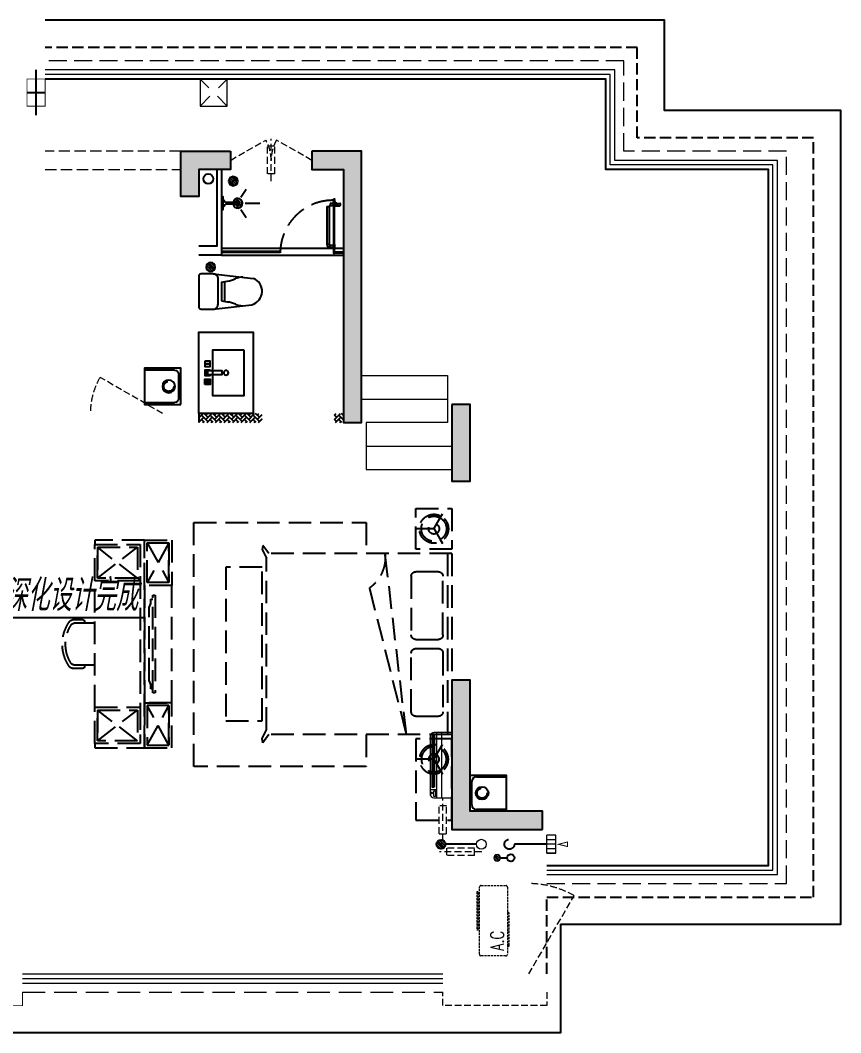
# Model space of a CAD drawing. Extents: x 2803505 to 5851001, y -1372902 to 24339.
# Drawn here: x 2889431 to 2898506, y -975986 to -964786 of the extents above; entities that cross this region are included whole.
import ezdxf

# ---------------------------------------------------------------- set-up
doc = ezdxf.new("R2010")
doc.units = 0
doc.header["$LTSCALE"] = 1000
doc.header["$MEASUREMENT"] = 0
for name, pattern in [('#P_--_20B1_001_t3$0$DASH', [0.35, 0.25, -0.1]), ('__DASH', [0.35, 0.25, -0.1]), ('A户型$0$DASH', [0.35, 0.25, -0.1]), ('DASH', [0.35, 0.25, -0.1]), ('HIDDEN', [0.375, 0.25, -0.125])]:
    doc.linetypes.add(name, pattern=pattern)
doc.layers.get('0').update_dxf_attribs({"linetype": 'CONTINUOUS'})
for name, color, linetype in [('!!电气', 1, 'CONTINUOUS'), ('5fur', 175, 'CONTINUOUS'), ('COLU', 7, 'CONTINUOUS'), ('DIM-照明', 7, 'CONTINUOUS'), ('IP-bath&kitchen-JOHNSON', 4, 'CONTINUOUS'), ('LVTRY', 252, 'CONTINUOUS'), ('P-bath&kitchen-JOHNSON', 4, 'CONTINUOUS'), ('ROOF', 183, 'CONTINUOUS'), ('S-砼墙填充', 251, 'CONTINUOUS'), ('VPIPE-中水', 122, 'CONTINUOUS'), ('VPIPE-凝结', 150, 'CONTINUOUS'), ('VPIPE-雨水', 4, 'DASH'), ('WIRE-照明', 2, 'CONTINUOUS'), ('保温', 6, 'CONTINUOUS'), ('机电标识类', 1, 'CONTINUOUS'), ('污水', 3, 'CONTINUOUS'), ('看线', 185, 'CONTINUOUS'), ('管', 193, 'CONTINUOUS')]:
    doc.layers.add(name, color=color, linetype=linetype)
for name, color, linetype, lineweight in [('EQUIP_地漏', 7, 'CONTINUOUS', 18), ('STAIR', 252, 'CONTINUOUS', 20), ('VPIPE-废水', 31, 'TG_F', 18), ('WINDOW', 146, 'CONTINUOUS', 20), ('平面-分水线', 189, 'CONTINUOUS', 15), ('平面-栏杆', 56, 'CONTINUOUS', 15), ('平面-看线', 252, 'CONTINUOUS', 15), ('平面-空调室内机', 176, 'CONTINUOUS', 9), ('平面-空调预留孔', 252, 'CONTINUOUS', 15)]:
    doc.layers.add(name, color=color, linetype=linetype, lineweight=lineweight)
doc.styles.add('_TCH_DIM', font='SIMPLEX', dxfattribs={"bigfont": 'GBCBIG'})
doc.styles.add('HZTXT', font='gbeitc.shx', dxfattribs={"width": 0.8, "height": 400, "bigfont": 'hztxt.shx'})
doc.styles.add('TG_LINETYPE', font='SIMPLEX', dxfattribs={"width": 0.8, "height": 3, "bigfont": 'HZTXT'})
doc.linetypes.add('TG_F', pattern='A,2,-0.3,["F",TG_LINETYPE,S=0.1,R=0,X=-0.23,Y=-0.15],0', length=2.3)
pattern_1 = [(45, (0, 0), (0, 47.41575231924514), [100.584, -33.528]), (135, (23.70786, 23.70786), (3.05311331771918e-15, 47.41575231924513), [100.584, -33.528])]
pattern_2 = [(90, (0, 0), (-16.49778, 1.010197673501861e-15), [9.525, -19.05]), (210, (0, 0), (8.248889999999996, -14.28749658604684), [9.525, -19.05]), (150, (5.83238038093927e-16, 9.525), (-8.248890000000003, -14.28749658604684), [9.525, -19.05])]

# ---------------------------------------------------------------- blocks, each defined once
blk = doc.blocks.new('dfgdfgsf')
at = {"layer": '5fur', "color": 252, "linetype": 'A户型$0$DASH'}
for p, q in [((2079791.574986166, -1251962.197855677), (2079391.574986166, -1251962.197855677)), ((2079391.574986166, -1251962.197855677), (2079391.574986166, -1252412.198233496)), ((2079596.914297045, -1252196.446191215), (2079497.06584026, -1252023.503591006)), ((2079522.163945114, -1252066.974783786), (2079497.06584026, -1252023.503591005)), ((2079791.574986166, -1252412.198233496), (2079791.574986166, -1251962.197855677)), ((2079596.914297045, -1252177.950275777), (2079497.06584026, -1252350.892875987)), ((2079580.896364409, -1252187.198233496), (2079780.59327798, -1252187.198233496)), ((2079730.397068272, -1252187.198233496), (2079780.59327798, -1252187.198233496)), ((2079522.163945113, -1252307.421683206), (2079497.06584026, -1252350.892875986)), ((2081416.409893243, -1252462.198233495), (2081481.916831707, -1252370.539244226)), ((2081416.409893243, -1252462.198233495), (2081481.916831707, -1252370.539244226)), ((2081481.916831707, -1252370.539244226), (2081489.156058949, -1252417.568189937)), ((2081481.916831707, -1252370.539244226), (2081489.156058949, -1252417.568189937)), ((2082791.57267557, -1252312.190617714), (2083341.57267557, -1252312.190617714)), ((2082791.57267557, -1254612.205849276), (2082791.57267557, -1252312.190617714)), ((2083341.57267557, -1252362.190617714), (2082841.57267557, -1252362.190617714)), ((2082841.57267557, -1252362.190617714), (2082841.57267557, -1254562.205849276)), ((2083341.57267557, -1252312.190617714), (2083341.57267557, -1252362.190617714)), ((2079391.574986166, -1252412.198233496), (2079791.574986166, -1252412.198233496)), ((2079391.574986167, -1252462.198233495), (2081416.409893243, -1252462.198233495)), ((2079391.574986167, -1252462.198233494), (2079391.574986167, -1254462.198233495)), ((2079391.574986167, -1252462.198233495), (2081416.409893243, -1252462.198233495)), ((2079441.574986167, -1252462.198233494), (2079441.574986167, -1254462.198233495)), ((2079896.268506756, -1254462.198233495), (2080130.248399078, -1252462.198233495)), ((2081489.156058949, -1252417.568189937), (2081441.574986167, -1252512.677710922)), ((2081489.156058949, -1252417.568189937), (2081441.574986167, -1252512.677710922)), ((2081441.574986167, -1254411.718756068), (2081441.574986167, -1252512.677710922)), ((2081441.574986167, -1254411.718756068), (2081441.574986167, -1252512.677710922)), ((2083341.57267557, -1254162.205849277), (2083341.57267557, -1252762.190617714)), ((2080305.009175737, -1252844.22595617), (2079896.268506756, -1254462.198233495)), ((2083341.57267557, -1253232.668798745), (2083571.757388253, -1253232.668798745)), ((2083455.133996689, -1253212.428798745), (2083455.133996689, -1253216.108798745)), ((2083471.693996689, -1253195.868798745), (2083589.765732341, -1253195.868798745)), ((2083573.720473101, -1253692.668798745), (2083341.57267557, -1253692.668798745)), ((2083455.133996689, -1253709.228798745), (2083455.133996689, -1253712.908798745)), ((2083591.613763072, -1253729.978880583), (2083471.693996689, -1253729.978880583)), ((2079391.574986167, -1254462.198233495), (2081416.409893243, -1254462.198233495)), ((2081416.409893243, -1254462.198233495), (2081481.916831707, -1254553.857222764)), ((2081416.409893243, -1254462.198233495), (2081481.916831707, -1254553.857222764)), ((2081489.156058949, -1254506.828277053), (2081441.574986167, -1254411.718756068)), ((2081489.156058949, -1254506.828277053), (2081441.574986167, -1254411.718756068)), ((2081481.916831707, -1254553.857222764), (2081489.156058949, -1254506.828277053)), ((2081481.916831707, -1254553.857222764), (2081489.156058949, -1254506.828277053)), ((2079391.574986166, -1254512.198233494), (2079791.574986166, -1254512.198233494)), ((2079391.574986166, -1255412.198989133), (2079391.574986166, -1254512.198233494)), ((2079596.914297045, -1254746.446191213), (2079497.06584026, -1254573.503591003)), ((2079522.163945113, -1254616.974783784), (2079497.06584026, -1254573.503591004)), ((2079791.574986166, -1254512.198233494), (2079791.574986166, -1255412.198989133)), ((2083341.57267557, -1254612.205849276), (2082791.57267557, -1254612.205849276)), ((2082841.57267557, -1254562.205849276), (2083341.57267557, -1254562.205849276)), ((2083341.57267557, -1254562.205849276), (2083341.57267557, -1254612.205849276)), ((2079596.914297045, -1254727.950275775), (2079497.06584026, -1254900.892875984)), ((2079580.896364409, -1254737.198233494), (2079780.59327798, -1254737.198233494)), ((2079730.397068272, -1254737.198233494), (2079780.59327798, -1254737.198233494)), ((2079522.163945114, -1254857.421683204), (2079497.06584026, -1254900.892875985)), ((2079791.574986166, -1255412.198989133), (2079391.574986166, -1255412.198989133))]:
    blk.add_line(p, q, dxfattribs=at)
at = {"layer": '5fur', "color": 252, "linetype": 'A户型$0$DASH', "extrusion": (-0.677281067979516, 0.735724374311825, 0)}
for p, q in [((2082673.296959631, -1252922.198110866), (2082673.296570906, -1254002.198110866)), ((2082701.879161752, -1252922.19817148), (2082673.296959631, -1252922.198110866)), ((2082701.87877346, -1254002.198171266), (2082701.879161752, -1252922.19817148)), ((2082723.472862098, -1252967.4470765), (2082701.879096383, -1252967.447039566)), ((2082723.472797589, -1253012.69594571), (2082723.472862098, -1252967.4470765)), ((2082741.572280606, -1253057.944839785), (2082723.472797589, -1253012.69594571)), ((2082741.572280641, -1253866.451627205), (2082741.572280606, -1253057.944839785)), ((2082723.472603684, -1253956.949339139), (2082723.472668614, -1253911.700470575)), ((2082723.472668614, -1253911.700470575), (2082741.572280641, -1253866.451627205)), ((2082673.296570906, -1254002.198110866), (2082701.87877346, -1254002.198171266)), ((2082701.878837969, -1253956.949301839), (2082723.472603684, -1253956.949339139))]:
    blk.add_line(p, q, dxfattribs=at)
at = {"layer": '5fur', "color": 252, "linetype": 'A户型$0$DASH'}
for points in [[(2080342.086450996, -1254462.198233495), (2080342.086450996, -1254818.074825129), (2082247.586450996, -1254818.074825129), (2082247.586450996, -1252118.074825129), (2080342.086450996, -1252118.074825129), (2080342.086450996, -1252462.198233495)], [(2082761.57267557, -1252342.190617714), (2082521.57267557, -1252783.230337468), (2082521.57267557, -1252342.190617714), (2082761.57267557, -1252783.230337468)], [(2082871.57267557, -1252732.190617714), (2083311.57267557, -1252392.190617714), (2083311.57267557, -1252732.190617714), (2082871.57267557, -1252392.190617714)], [(2082761.57267557, -1254582.205849276), (2082521.57267557, -1254141.166129522), (2082521.57267557, -1254582.205849276), (2082761.57267557, -1254141.166129522)], [(2082871.57267557, -1254532.205849276), (2083311.57267557, -1254192.205849277), (2083311.57267557, -1254532.205849276), (2082871.57267557, -1254192.205849276)]]:
    blk.add_lwpolyline(points, dxfattribs=at)
for points in [[(2082791.57267557, -1252312.190617714), (2082491.57267557, -1252312.190617714), (2082491.57267557, -1252813.230337468), (2082791.57267557, -1252813.230337468)], [(2082761.57267557, -1252342.190617714), (2082521.57267557, -1252342.190617714), (2082521.57267557, -1252783.230337468), (2082761.57267557, -1252783.230337468)], [(2082841.57267557, -1252762.190617714), (2083341.57267557, -1252762.190617714), (2083341.57267557, -1252362.190617714), (2082841.57267557, -1252362.190617714)], [(2082871.57267557, -1252732.190617714), (2083311.57267557, -1252732.190617714), (2083311.57267557, -1252392.190617714), (2082871.57267557, -1252392.190617714)], [(2081491.574986167, -1254311.718756068), (2081491.574986167, -1252612.677710922), (2081891.574986167, -1252612.677710922), (2081891.574986167, -1254311.718756068)], [(2082791.572280623, -1252813.230337468), (2082791.572280623, -1254111.166129522), (2082491.572675564, -1254111.166129522), (2082491.572675564, -1252813.230337468)], [(2082791.57267557, -1254612.205849276), (2082491.57267557, -1254612.205849276), (2082491.57267557, -1254111.166129522), (2082791.57267557, -1254111.166129522)], [(2082761.57267557, -1254582.205849276), (2082521.57267557, -1254582.205849276), (2082521.57267557, -1254141.166129522), (2082761.57267557, -1254141.166129522)], [(2082841.57267557, -1254562.205849276), (2083341.57267557, -1254562.205849276), (2083341.57267557, -1254162.205849277), (2082841.57267557, -1254162.205849276)], [(2082871.57267557, -1254532.205849276), (2083311.57267557, -1254532.205849276), (2083311.57267557, -1254192.205849277), (2082871.57267557, -1254192.205849276)]]:
    blk.add_lwpolyline(points, close=True, dxfattribs=at)
for points in [[(2079541.574986167, -1252662.198233496), (2079791.574986167, -1252662.198233496, -0.4142135623731003), (2079841.574986167, -1252712.198233496), (2079841.574986167, -1253362.198233495, -0.4142135623730904), (2079791.574986167, -1253412.198233495), (2079541.574986167, -1253412.198233495, -0.4142135623730999), (2079491.574986167, -1253362.198233495), (2079491.574986167, -1252712.198233496, -0.4142135623730897)], [(2079541.574986167, -1254262.198233494), (2079791.574986167, -1254262.198233494, 0.4142135623731003), (2079841.574986167, -1254212.198233494), (2079841.574986167, -1253562.198233495, 0.4142135623730904), (2079791.574986167, -1253512.198233495), (2079541.574986167, -1253512.198233495, 0.4142135623730999), (2079491.574986167, -1253562.198233495), (2079491.574986167, -1254212.198233494, 0.4142135623730897)]]:
    blk.add_lwpolyline(points, format="xyb", close=True, dxfattribs=at)
for centre, radius, start, end in [((2080556.619500525, -1252498.138845463), 427.8832127323753, 175.1816886111454, 233.9823072289474), ((2083471.693996689, -1253212.428798745), 16.56, 90, 180), ((2083471.693996689, -1253216.108798745), 16.56, 180, 270), ((2083571.757388253, -1253269.468798745), 36.8, 32.52336364231755, 90), ((2083589.765732341, -1253232.668798745), 36.8, 35.59956077985562, 90), ((2083266.325493629, -1253464.225516073), 399.0413852635766, 328.0588077334354, 32.52336364231755), ((2083266.325493629, -1253464.225516073), 434.5839883125198, 324.8602936227343, 35.59956077985562), ((2083471.693996689, -1253709.228798745), 16.56, 90, 180), ((2083472.597857911, -1253712.534407168), 17.46787387877194, 181.228123127384, 267.0339509360311), ((2083573.720473101, -1253655.868798745), 36.8, 270, 328.0588077334354), ((2083591.613763072, -1253693.178880583), 36.8, 270, 324.8602936227343)]:
    blk.add_arc(centre, radius, start, end, dxfattribs=at)
at = {"layer": '5fur', "color": 252, "linetype": 'A户型$0$DASH', "extrusion": (0, 0, -1)}
for major_axis, ratio, start_param, end_param in [((-113.2638872716998, 113.2638872716998), 0.9999999999997511, 4.712388980384682, 10.99557428756427), ((-41.53009199966709, 41.5300919996671), 0.9999999999975253, 4.71238898038469, 10.99557428756428)]:
    blk.add_ellipse((2079591.574986166, -1252187.198233496), major_axis=major_axis, ratio=ratio, start_param=start_param, end_param=end_param, dxfattribs=at)
at = {"layer": '5fur', "color": 252, "linetype": 'A户型$0$DASH', "extrusion": (0, 0, -0.9999999999999998)}
blk.add_ellipse((2079591.574986166, -1252187.198233496), major_axis=(-98.16203563551878, 98.16203563551878), ratio=0.999999999998388, start_param=4.712388980384681, end_param=10.99557428756427, dxfattribs=at)
at = {"layer": '5fur', "color": 252, "linetype": 'A户型$0$DASH'}
for major_axis, ratio, start_param, end_param in [((-113.2638872716998, -113.2638872716998), 0.9999999999997511, 4.712388980384682, 10.99557428756427), ((-98.16203563551878, -98.16203563551878), 0.999999999998388, 4.712388980384681, 10.99557428756427), ((-41.53009199966709, -41.5300919996671), 0.9999999999975253, 4.71238898038469, 10.99557428756428)]:
    blk.add_ellipse((2079591.574986166, -1254737.198233494), major_axis=major_axis, ratio=ratio, start_param=start_param, end_param=end_param, dxfattribs=at)
blk = doc.blocks.new('$lvtry$00000171')
for p, q in [((-74.24621202462731, 10.60660171788186), (-10.60660171788186, 74.24621202462731)), ((-69.81875867368217, -27.39235180270043), (27.39235180242758, 69.81875867368217)), ((-53.03300858900184, -53.03300858886359), (53.03300858900184, 53.03300858886359)), ((-27.39235180242758, -69.81875867368217), (69.81875867368217, 27.39235180270043)), ((10.60660171788186, -74.24621202462731), (74.24621202462731, -10.60660171788186))]:
    blk.add_line(p, q)
blk.add_circle((0, 0), 75)
blk.add_point((0, 0))
blk = doc.blocks.new('$TwtSys$00000141')
at = {"color": 252}
for p, q in [((-47.09803151780761, 3.836055847277748), (-5.041545145413693, 45.89254221967349)), ((-47.09803151780761, 3.836055847277748), (-5.041545145413693, 45.89254221967349)), ((-43.60958444554853, -17.52724007043071), (17.52724007042889, 43.60958444554853)), ((-43.60958444554853, -17.52724007043071), (17.52724007042889, 43.60958444554853)), ((-33.23401871576607, -33.23401871577153), (33.23401871576607, 33.23401871576425)), ((-33.23401871576607, -33.23401871576971), (33.23401871576607, 33.23401871576425)), ((-16.17805684451741, -43.53063328177632), (43.79137317708955, 16.43879673983065)), ((-16.17805684451741, -43.53063328177632), (43.79137317708955, 16.43879673983247)), ((5.715553844029273, -46.12975947626182), (46.12974035062325, -5.715572969671484)), ((5.715553844029273, -46.12975947626182), (46.12974035062325, -5.715572969671484))]:
    blk.add_line(p, q, dxfattribs=at)
blk.add_circle((0, -1.818989403545856e-12), 47, dxfattribs=at)
blk.add_circle((0, -1.818989403545856e-12), 47, dxfattribs=at)
blk = doc.blocks.new('A$C001338C2')
at = {"color": 8}
for p, q in [((844.9999883423079, 303.6000072514144), (54.99998834231155, 303.6000543390692)), ((109.0525457565491, 214.7673082745569), (109.0525510513944, 303.6000511174025)), ((-1.49359439092e-05, 248.6000576173246), (-2.84423585981e-05, 22.0000576172315)), ((899.9999715576414, 22.00000397306576), (899.9999850640525, 248.6000039731589)), ((21.99997024633922, 5.63059293199e-05), (877.9999702463392, 5.2843679441e-06))]:
    blk.add_line(p, q, dxfattribs=at)
at = {"color": 8, "lineweight": 5}
for p, q in [((899.9999830474662, 214.7672611304297), (-1.69525337697e-05, 214.7673147745954)), ((899.9999787804518, 143.1781611304468), (-2.12195482163e-05, 143.1782147746126)), ((864.5756734352908, 278.6904651548975), (144.4768629888749, 278.6905080761171)), ((144.4768629888749, 278.6905080761171), (144.4768622188567, 265.7722729386405)), ((387.0097734353949, 278.6904936200444), (144.4768629888749, 278.6905080761171)), ((144.4768629888749, 278.6905080761171), (144.4768614488676, 252.8539829386973)), ((144.4768622188567, 265.7722729386405), (864.5756726653053, 265.772230017421)), ((144.4768606789075, 239.9356929386377), (144.4768614488676, 252.8539829386973)), ((144.4768614488676, 252.8539829386973), (864.5756718953162, 252.8539400174777)), ((864.5756711253525, 239.9356500174181), (144.4768606789075, 239.9356929386377)), ((387.0097711254275, 239.935678482565), (387.0097734353949, 278.6904936200444)), ((622.04272112545, 239.935664473509), (387.0097711254275, 239.935678482565)), ((864.5756734352908, 278.6904651548975), (622.0427234354138, 278.6904796109884)), ((622.0427234354138, 278.6904796109884), (622.04272112545, 239.935664473509)), ((864.5756718953162, 252.8539400174777), (864.5756734352908, 278.6904651548975)), ((864.5756726653053, 265.772230017421), (864.5756711253525, 239.9356500174181))]:
    blk.add_line(p, q, dxfattribs=at)
at = {"color": 8}
for points in [[(73.08482630450817, 275.0144977724194), (56.77886350143308, 275.0144987443309, -0.414213562373095), (51.27886382925863, 280.5144990721565), (51.27886400034913, 283.3844664433818, -0.414213562373095), (56.77886432817468, 288.8844661155563), (73.08482713124977, 288.8844651436448, -0.4142135623732024), (78.58482680342422, 283.3844648158192), (78.58482663233372, 280.5144974445939, -0.414213562373095)], [(89.24090579471158, 226.3562818807586), (22.19125331861505, 226.3562858772129, -0.414213562372504), (16.6912536464406, 231.8562862050385), (16.69125431894281, 243.1390318179401, -0.414213562373095), (22.19125464676836, 248.6390314901146), (89.24090712286488, 248.6390274936603, -0.414213562373095), (94.74090679503934, 243.1390271658347), (94.74090612253713, 231.8562815529331, -0.414213562373095)]]:
    blk.add_lwpolyline(points, format="xyb", close=True, dxfattribs=at)
for centre, radius, start, end in [((54.99998506405609, 248.6000543390692), 55.0000000000001, 89.99999658490542, 179.9999965849054), ((844.9999850640525, 248.6000072514144), 55.0000000000001, 359.9999965849054, 89.99999658490542), ((21.9999715576414, 22.00005630592932), 22.00000000000004, 179.9999965849054, 269.9999965849054), ((877.9999715576414, 22.00000528436794), 22.00000000000004, 269.9999965849054, 359.9999965849054)]:
    blk.add_arc(centre, radius, start, end, dxfattribs=at)
blk = doc.blocks.new('dongkong')
at = {"layer": '平面-空调预留孔', "color": 8, "linetype": 'HIDDEN', "ltscale": 0.3}
for p, q in [((-603796.0415180789, 210899.900060961), (-603796.0415180789, 210431.4859232727)), ((-603836.0415180789, 210820.9630630909), (-603836.0415180789, 210510.8096162414)), ((-603836.0415180789, 210820.9630630909), (-603756.0415180789, 210820.9630630909)), ((-603756.0415180789, 210820.9630630909), (-603756.0415180789, 210510.8096162414))]:
    blk.add_line(p, q, dxfattribs=at)
blk.add_lwpolyline([(-603756.0415180789, 210510.8096162414), (-603836.0415180789, 210510.8096162414)], dxfattribs=at)
blk = doc.blocks.new('rtyryrtyeeretee')
at = {"layer": '平面-空调预留孔', "color": 252, "linetype": 'DASH', "ltscale": 0.1}
for p, q in [((669748.8674389471, 343882.007023841), (669748.8674389471, 343872.007023841)), ((669758.8674389471, 343862.007023841), (670111.7031072036, 343862.007023841)), ((670121.7031072036, 343872.007023841), (670121.7031072036, 343882.007023841))]:
    blk.add_line(p, q, dxfattribs=at)
blk.add_lwpolyline([(670402.0143738759, 343882.0070238413), (669662.0143738759, 343882.007023841, -0.414213562373517), (669642.0143738759, 343902.007023841), (669642.0143738764, 344172.007023841, -0.414213562372746), (669662.0143738764, 344192.007023841), (670402.0143738755, 344192.007023841, -0.4142135623727947), (670422.0143738755, 344172.007023841), (670422.0143738759, 343902.0070238415, -0.4142135623733224)], format="xyb", close=True, dxfattribs=at)
blk.add_lwpolyline([(670352.8023801355, 344221.1163422599), (669932.984234771, 344221.1163422599), (669932.984234771, 344206.0022866031), (670352.8023801355, 344206.0022866031)], close=True, dxfattribs=at)
for centre, start, end in [((669758.8674389471, 343872.007023841), 180, 270), ((670111.7031072036, 343872.007023841), 270, 0)]:
    blk.add_arc(centre, 10, start, end, dxfattribs=at)
at = {"layer": '平面-空调预留孔', "color": 252, "linetype": 'DASH', "ltscale": 0.1, "style": '_TCH_DIM', "width": 0.7058823529411765}
blk.add_text('A.C', height=146.88, dxfattribs=at).set_placement((669701.4101996182, 343921.6318135191))
blk = doc.blocks.new('DFSFSF')
at = {"layer": '平面-分水线'}
for p, q in [((697141.9143252881, 775567.7311356195), (697141.9143252881, 775667.5561356199)), ((697342.3369560526, 775667.5561356199), (697142.6869560517, 775667.5561356199)), ((697193.1069603423, 775567.7311356195), (697193.1069603423, 775667.5561356199)), ((697242.5119560522, 775567.7311356195), (697242.5119560522, 775667.5561356199)), ((697291.916951762, 775567.7311356195), (697291.916951762, 775667.5561356199)), ((697342.3369560526, 775667.5561356199), (697342.3369560526, 775567.7311356195)), ((697342.3369560526, 775567.7311356195), (697342.3369560526, 775667.5561356199)), ((697342.3369560526, 775567.7311356195), (697142.6869560517, 775567.7311356195))]:
    blk.add_line(p, q, dxfattribs=at)
blk = doc.blocks.new('DFGDGDGD')
at = {"layer": '平面-分水线', "const_width": 10}
blk.add_lwpolyline([(697267.5119560522, 775440.6606483405), (697242.5119560522, 775540.6606483405), (697217.5119560522, 775440.6606483405)], close=True, dxfattribs=at)
blk.add_blockref('DFSFSF', (0, 0))
blk = doc.blocks.new('R5T6Y7TRF')
at = {"layer": '平面-分水线', "color": 252, "elevation": -134.4000000000001}
blk.add_lwpolyline([(392484.8541893135, -26437.61814984633), (392784.8541893135, -26437.61814984633), (392784.8541893135, -26737.61814984633), (392484.8541893135, -26737.61814984633)], close=True, dxfattribs=at)
for points in [[(392484.8541893137, -26437.61814984609), (392581.6677419271, -26534.43170245946)], [(392688.0406367002, -26534.43170245946), (392784.8541893137, -26437.61814984609)], [(392484.8541893137, -26737.61814984609), (392593.291564103, -26629.18077505683)], [(392676.4168145243, -26629.18077505683), (392784.8541893137, -26737.61814984609)]]:
    blk.add_lwpolyline(points, dxfattribs=at)
blk = doc.blocks.new('GDGDGDGRGD')
at = {"color": 252, "linetype": '__DASH', "ltscale": 0.1}
blk.add_wipeout([(428916.84760748764, 296115.3631000773), (428716.694160324, 296115.3630999893), (428716.6941600065, 295815.3630998155), (428916.8476071452, 295815.3630997849)], dxfattribs=at).dxf.layer = '污水'
at = {"layer": '机电标识类', "color": 252, "linetype": 'DASH', "ltscale": 400}
for p, q in [((428816.7708839058, 295715.3630940171), (428816.7708839058, 296215.3631000333)), ((428916.8476071691, 295965.3613519751), (428716.6941603196, 295965.3613519752))]:
    blk.add_line(p, q, dxfattribs=at)
at = {"layer": '污水', "color": 252, "linetype": '__DASH', "ltscale": 0.1, "const_width": 10}
blk.add_lwpolyline([(428916.8476071724, 296115.3630999706), (428716.6941603228, 296115.3630999707), (428716.6941603125, 295815.363099858), (428916.847607162, 295815.3630998579)], close=True, dxfattribs=at)
blk = doc.blocks.new('GDGDGRD')
at = {"layer": 'S-砼墙填充'}
h = blk.add_hatch(color=252, dxfattribs=at)
h.dxf.hatch_style = 1
h.paths.add_polyline_path([(425766.5794054426, 295815.3630852421), (425766.5794054426, 295615.3630852421), (425416.5787021094, 295615.3630854151), (425416.5787033085, 292815.3630859881), (425216.5787033085, 292815.3630859881), (425216.5787021094, 295815.3630854151)])
h = blk.add_hatch(color=252, dxfattribs=at)
h.dxf.hatch_style = 1
h.paths.add_polyline_path([(426666.6709222656, 295815.3630856257), (426666.6709222656, 295615.3630856257), (427016.5444422306, 295615.3630999586), (427016.5444410441, 295315.3631574876), (427216.5444410441, 295315.3631574876), (427216.5444422306, 295815.3630999586)])
h = blk.add_hatch(color=252, dxfattribs=at)
h.dxf.hatch_style = 1
h.paths.add_polyline_path([(424216.556240608, 293015.3630997556), (424216.556240608, 292815.3630997556), (424216.5562417945, 292165.3631572846), (424016.5562417945, 292165.3631572846), (424016.556240608, 293015.3630997556)])
h = blk.add_hatch(color=252, dxfattribs=at)
h.dxf.hatch_style = 1
h.paths.add_polyline_path([(423216.5787019108, 288315.363085822), (423216.5787019108, 288515.363085822), (424016.56728251, 288515.3630858291), (424016.5672813235, 289965.3630283001), (424216.5672813235, 289965.3630283001), (424216.56728251, 288315.3630858291)])
at = {"layer": 'COLU', "color": 252}
for points in [[(425766.5794054426, 295815.3630852421), (425766.5794054426, 295615.3630852421), (425416.5787021094, 295615.3630854151), (425416.5787033085, 292815.3630859881), (425216.5787033085, 292815.3630859881), (425216.5787021094, 295815.3630854151)], [(426666.6709222656, 295815.3630856257), (426666.6709222656, 295615.3630856257), (427016.5444422306, 295615.3630999586), (427016.5444410441, 295315.3631574876), (427216.5444410441, 295315.3631574876), (427216.5444422306, 295815.3630999586)], [(424216.556240608, 293015.3630997556), (424216.556240608, 292815.3630997556), (424216.556240608, 292815.3630997556), (424216.5562417945, 292165.3631572846), (424016.5562417945, 292165.3631572846), (424016.556240608, 293015.3630997556)], [(423216.5787019108, 288315.363085822), (423216.5787019108, 288515.363085822), (424016.56728251, 288515.3630858291), (424016.5672813235, 289965.3630283001), (424216.5672813235, 289965.3630283001), (424216.56728251, 288315.3630858291)]]:
    blk.add_lwpolyline(points, close=True, dxfattribs=at)
blk = doc.blocks.new('VXVXVXDVXDVXVDX')
at = {"layer": '保温', "linetype": 'ByBlock', "ltscale": 10}
h = blk.add_hatch(dxfattribs=at)
h.set_pattern_fill('AR-HBONE', color=251, scale=55)
h.set_pattern_definition(pattern_1)
h.paths.add_polyline_path([(439216.5566533464, 295615.3630856458), (439116.5786833004, 295615.3630856572), (439116.5787228292, 292815.3647226573), (439216.5566928774, 292815.205914998)])
h = blk.add_hatch(dxfattribs=at)
h.set_pattern_fill('AR-HBONE', color=251, scale=55)
h.set_pattern_definition(pattern_1)
h.paths.add_polyline_path([(436416.5558995031, 294915.3631572535), (436216.5779397453, 294915.3631572578), (436216.5779792742, 292815.3647226786), (436416.5559390341, 292815.2059150265)])
at = {"layer": '保温', "linetype": 'Continuous', "ltscale": 10}
h = blk.add_hatch(dxfattribs=at)
h.set_pattern_fill('HEX', color=251, scale=10, angle=90, style=0)
h.set_pattern_definition(pattern_2)
h.paths.add_polyline_path([(435016.5779792558, 292815.3639125522), (435016.5779383158, 293015.3622759465), (434466.5562220896, 293015.3622677507), (434466.5562630296, 292815.3639043564)])
h = blk.add_hatch(dxfattribs=at)
h.set_pattern_fill('HEX', color=251, scale=10, angle=90, style=0)
h.set_pattern_definition(pattern_2)
h.paths.add_polyline_path([(436216.5779792472, 292815.363310201), (436216.5779383072, 293015.3616735953), (436116.5779383073, 293015.3622759249), (436116.5779792473, 292815.3639125307)])
at = {"layer": '保温', "linetype": 'ByBlock', "ltscale": 10}
h = blk.add_hatch(dxfattribs=at)
h.set_pattern_fill('AR-HBONE', color=251, scale=55)
h.set_pattern_definition(pattern_1)
h.paths.add_polyline_path([(425516.5787158769, 292815.3630860538), (425516.5786749359, 292915.3630860629), (425416.5786828165, 292915.3663592454), (425416.5787237576, 292815.3663592363)])
h = blk.add_hatch(dxfattribs=at)
h.set_pattern_fill('AR-HBONE', color=251, scale=55)
h.set_pattern_definition(pattern_1)
h.paths.add_polyline_path([(427016.5787225708, 292815.3630863895), (427016.5786816297, 292915.3630863986), (426316.5786749361, 292915.3663593241), (426316.5787158771, 292815.3663593151)])
h = blk.add_hatch(dxfattribs=at)
h.set_pattern_fill('AR-HBONE', color=251, scale=55)
h.set_pattern_definition(pattern_1)
h.paths.add_polyline_path([(437016.5794850799, 292815.3639125307), (437016.5794646212, 292915.3630901581), (436416.577958781, 292915.3630820104), (436416.5779792398, 292815.3639043829)])
h = blk.add_hatch(dxfattribs=at)
h.set_pattern_fill('AR-HBONE', color=251, scale=55)
h.set_pattern_definition(pattern_1)
h.paths.add_polyline_path([(439116.5787236269, 292815.3415978362), (439116.578707887, 292915.3614494683), (438616.5794693187, 292915.3647226544), (438616.5794850586, 292815.3448710223)])
h = blk.add_hatch(dxfattribs=at)
h.set_pattern_fill('AR-HBONE', color=251, scale=55)
h.set_pattern_definition(pattern_1)
h.paths.add_polyline_path([(439916.5440366926, 292815.3630695704), (439916.5439957516, 292915.3630695795), (439216.5439890579, 292915.3663425051), (439216.544029999, 292815.366342496)])
h = blk.add_hatch(dxfattribs=at)
h.set_pattern_fill('AR-HBONE', color=251, scale=55)
h.set_pattern_definition([(45, (-568246.0734569386, -58773.16821852978), (0, 47.41575231924514), [100.584, -33.528]), (135, (-568222.3655969386, -58749.46035852976), (3.05311331771918e-15, 47.41575231924513), [100.584, -33.528])])
h.paths.add_polyline_path([(440816.5338031878, 292815.363078409), (440816.5337622468, 292915.3630784181), (440716.5439890287, 292915.3663510867), (440716.5440299697, 292815.3663510776)])
at = {"layer": '保温', "linetype": 'Continuous', "ltscale": 10}
h = blk.add_hatch(dxfattribs=at)
h.set_pattern_fill('HEX', color=251, scale=10, angle=90, style=0)
h.set_pattern_definition(pattern_2)
h.paths.add_polyline_path([(434066.5562636866, 291315.3631071998), (434066.5562227457, 291515.3614566755), (432166.5562227249, 291515.364729858), (432166.5562636657, 291315.3663803823)])
at = {"layer": '保温', "color": 251, "linetype": 'ByBlock', "ltscale": 10}
for p, q in [((439016.5787126687, 295615.3630856501), (439216.5787126677, 295615.3630856458)), ((436216.5779587697, 293015.3630860929), (436216.5779587689, 292815.3630860727)), ((427016.5787020889, 292915.3630863958), (427016.5787021116, 292815.3630863922))]:
    blk.add_line(p, q, dxfattribs=at)
blk = doc.blocks.new('A$C3EB2330C')
at = {"layer": '管', "color": 252}
for p, q in [((-0.0007213222561404109, 379.9995217677206), (329.9992786777439, 379.9995217677206)), ((379.9992786777439, 329.9995217677206), (379.9992786777439, 69.99952176772058)), ((329.9992786777439, 19.99952176772058), (-0.0007213222561404109, 19.99952176772058))]:
    blk.add_line(p, q, dxfattribs=at)
blk.add_lwpolyline([(399.9992786777439, 399.9995217677206), (399.9992786777439, -0.000478232279419899), (-0.0007213222561404109, -0.000478232279419899), (-0.0007213222561404109, 399.9995217677206)], close=True, dxfattribs=at)
for centre, start, end in [((329.9992786777439, 329.9995217677206), 0, 90), ((329.9992786777439, 69.99952176772058), 270, 360)]:
    blk.add_arc(centre, 50, start, end, dxfattribs=at)
blk.add_ellipse((267.4755955390865, 199.9995217677206), major_axis=(-49.49747468307308, -49.49747468307304), ratio=0.9999999999994058, start_param=-0.7853981633977454, end_param=5.49778714378184, dxfattribs=at)
blk = doc.blocks.new('rrrrrrrrrrrra')
at = {"color": 8}
for p, q in [((-112.3975646988256, 458.7312025176361), (-112.3975646988256, 324.3323662159964)), ((252.6024353011744, 483.7312025176361), (-87.39756469882559, 483.7312025176361)), ((277.6024353011744, 324.3323662159964), (277.6024353011744, 458.7312025176361)), ((-112.3975646988256, 324.3323662159964), (-63.69972878636327, -103.3637925456278)), ((-59.12511469877791, 271.0599162159488), (224.3299853011267, 271.0599162159488)), ((-20.6103619200876, 232.4137265472673), (-34.18044077546801, 153.6153487120755)), ((185.8152325224364, 232.4137265477329), (-20.6103619200876, 232.4137265472673)), ((185.8152325224364, 232.4137265477329), (199.3853113778168, 153.6153487125412)), ((277.6024353011744, 324.3323662159964), (227.5135563242948, -115.5808400628157)), ((191.3197469591396, 200.4502565474249), (-26.11487635679077, 200.4502565474249))]:
    blk.add_line(p, q, dxfattribs=at)
for centre, radius, start, end in [((-87.39756469882559, 458.7312025176361), 25, 90, 180), ((252.6024353011744, 458.7312025176361), 25, 0, 90), ((-59.12511469877791, 324.3323662164621), 53.27245000000602, 180, 270), ((224.3299853008939, 324.3323662164621), 53.27245000000253, 270, 0), ((-322.583031725022, 209.8070477982983), 293.8257332377133, 333.5368539848596, 351.4828191908725), ((487.787902327138, 209.8070477982983), 293.8257332377133, 188.5171808091275, 206.4631460151405), ((148.969911527005, -3.179016253445297), 224.0767612256445, 158.5202191710939, 180), ((16.2349590753438, -3.179016253445297), 224.0767612256723, 0, 21.47978082890611), ((83.83053322241176, -63.61970424279571), 152.7899563564, 195.0773243454172, 340.1181212308546)]:
    blk.add_arc(centre, radius, start, end, dxfattribs=at)
blk = doc.blocks.new('A$C1E0F638F')
for points in [[(499.7003750004806, 435.1003879043274), (499.7003750004806, 85.1003879038617), (-4.325015470385551e-05, 85.10038790432736), (-4.325015470385551e-05, 435.1003879038617)], [(269.850552206859, 30.00024752598256), (229.850552206859, 30.00024752644822), (229.850552206859, 195.0002475259826), (269.850552206859, 195.0002475264482)], [(119.850552206859, 0.0002475259825587273), (179.850552206859, 0.0002475259825587273), (179.850552206859, 60.00024752598256), (119.850552206859, 60.00024752598256)], [(146.850552206859, 55.00024752598256), (152.850552206859, 55.00024752644822), (152.850552206859, 5.00024752644822), (146.850552206859, 5.00024752644822)], [(229.850552206859, 30.00024752644822), (269.850552206859, 30.00024752598256), (269.850552206859, 10.00024752598256), (229.850552206859, 10.00024752644822)], [(379.850552206859, 0.0002475259825587273), (319.850552206859, 0.0002475264482200146), (319.850552206859, 60.00024752644822), (379.850552206859, 60.00024752644822)], [(352.850552206859, 55.00024752598256), (346.850552206859, 55.00024752598256), (346.850552206859, 5.000247525982559), (352.850552206859, 5.000247525982559)]]:
    blk.add_lwpolyline(points, close=True)
blk.add_lwpolyline([(269.850552206859, 60.00024752598256), (279.850552206859, 60.00024752598256), (279.850552206859, 0.0002475264482200146), (219.850552206859, 0.0002475259825587273), (219.850552206859, 60.00024752598256), (229.850552206859, 60.00024752644822)])
blk.add_circle((249.850552206859, 236.2614032463171), 26)
blk = doc.blocks.new('135')
blk.add_hatch(color=256).paths.add_polyline_path([(4.76418280357393, 1.812162386259842), (3.614183923258678, -0.9586682789313272), (-4.698308072380313, 2.491328362025341), (-3.548309192054148, 5.262159027231063)])
for p, q in [((-6.34257382159194, 2.632406550414998), (5.421245566391007, -2.250020692198631)), ((-5.698204626369259, 2.906323017595241), (-5.160113183243083, 2.682994842084553)), ((-5.555794630552554, 18.93025617586591), (-3.355794630551827, 19.41189882087838)), ((-3.355794630551827, 19.41189882087838), (-5.502586708164016, 19.38346581543646)), ((5.249555696867901, 10.9245783101278), (-5.25044430312846, 10.93328680312606)), ((5.227938415449898, 9.660595023749009), (-5.205485498692723, 9.660595023727183)), ((-5.160113183243083, 2.682994842084553), (-3.818447822857706, 5.915630618167598)), ((-5.000000000007275, 10.93307908955376), (-5.000000000007275, 30.53458335841333)), ((-3.818447822857706, 5.915630618167598), (5.417654394495911, 2.08230101709978)), ((0, -9.095e-13), (-7.276000000000001e-12, 39.11915162772765)), ((5.617387633388716, 18.86060526279379), (3.417387633387988, 19.34224790780627)), ((3.417387633387988, 19.34224790780627), (5.564179711000178, 19.31381490236435)), ((4.075989034128724, -1.150334758983262), (5.417654394495911, 2.08230101709978)), ((4.999999999996362, 10.92478528669653), (4.999999999992723, 32.30060393840449)), ((4.075989034125087, -1.150334758983262), (5.7233188174323, -1.834038541420341))]:
    blk.add_line(p, q)
for centre, radius, start, end in [((6.161034868437128, 15.83646535001662), 13.51105029248686, 151.0147378050733, 204.8403314206463), ((13.49583268638525, 4.204098348475781), 20.48112573357894, 163.092431708237, 182.0011966084188), ((-5.975522388205718, 3.562607190228845), 1, 184.2275252268287, 248.4661137629982), ((13.54264475737364, 4.193994001077044), 19.52885339284392, 163.7443120071847, 182.5268738689926), ((8.625610374787357, 15.4674340699994), 14.59806099666519, 166.2780045267358, 198.0953497200314), ((-5.467505949505721, 3.349919817060253), 0.5, 181.9385014602077, 247.2597126889964), ((-5.220308285297505, 22.14142036417525), 0.5, 335.7643365041333, 151.0147378054934), ((3.827398038803949, 18.06844884589281), 9.42220170707689, 155.7643365036202, 171.9772791662345), ((5.153695528464595, 22.26171150950449), 0.5, 29.84246110022977, 204.5740373216479), ((-5.946870150815811, 17.18555889137405), 11.70614123311011, 10.4750181798539, 24.57403732164799), ((29.07817214454553, 6.708467335577552), 24.03224306675829, 172.943947749341, 199.2318175570648), ((-6.288615623223449, 15.43590622998363), 12.3887641438454, 338.644919711974, 16.04760207510264), ((-6.035673477003001, 15.84248269684667), 13.39994098009156, 334.9111406033848, 29.84246110034611), ((26.37160870551816, 6.273545375245702), 20.6409126368038, 169.1453753653255, 199.9525787155704), ((5.869786496521555, -1.169297062749137), 1.170107913508445, 247.4597126892894, 19.95257871601565), ((5.914985297487874, -1.372233430550295), 0.5, 247.4597126892894, 19.23181755750988)]:
    blk.add_arc(centre, radius, start, end)
blk.add_open_spline([(-5.000000000007275, 30.53458335841333), (-4.10443294849756, 31.33336597555081), (-2.288282033354334, 32.95324444101334), (0.90438098919185, 29.19536669430727), (3.450096077842316, 31.12548990286359), (4.999999999992723, 32.30060393840449)], degree=3, knots=[0, 0, 0, 0, 3.066329070407599, 6.218313121244897, 11.12413523619883, 11.12413523619883, 11.12413523619883, 11.12413523619883])
blk = doc.blocks.new('SDFAWERAWER')
at = {"layer": 'LVTRY', "color": 252}
for p, q in [((593987.7654218215, -1242190.543110286), (593978.1679464299, -1242213.999597729)), ((594017.0860310916, -1242202.539954511), (593987.7654218215, -1242190.543110286)), ((593941.1893833182, -1242210.071718162), (593783.7054442759, -1242594.768872668)), ((593964.6458707345, -1242219.669193542), (593807.1619316919, -1242604.366348048)), ((593941.1893833182, -1242210.071718162), (593964.6458707345, -1242219.669193542)), ((594007.4885557, -1242225.996441955), (593978.1679464299, -1242213.999597729)), ((594015.8193360465, -1242220.432964417), (594027.1688849085, -1242192.714558183)), ((594015.8193360465, -1242220.432964417), (594021.6828450572, -1242222.833830523)), ((594025.7000045974, -1242203.902384486), (594018.4845674199, -1242221.524267195)), ((594018.4845674199, -1242221.524267195), (594021.4897947444, -1242220.265124338)), ((594025.3530065713, -1242210.830205286), (594021.4897947444, -1242220.265124338)), ((594022.5558872721, -1242220.70164544), (594021.6828450572, -1242222.833830523)), ((594021.6828450572, -1242222.833830523), (594023.9367655669, -1242221.889473379)), ((594022.6186791044, -1242211.427743668), (594029.8341162818, -1242193.80586096)), ((594024.1550261178, -1242221.356427115), (594023.937164888, -1242221.888498138)), ((594025.3530065713, -1242210.830205286), (594031.0932591765, -1242196.811088268)), ((594027.1688849085, -1242192.714558183), (594033.0323939191, -1242195.115424288)), ((594027.746431214, -1242234.285170699), (594078.3911199654, -1242255.006992549)), ((594029.8341162818, -1242193.80586096), (594031.0932591765, -1242196.811088268)), ((594032.1593517042, -1242197.24760937), (594033.0323939191, -1242195.115424288)), ((594033.0323939191, -1242195.115424288), (594033.976751101, -1242197.369344781)), ((594033.7584905497, -1242197.902391045), (594033.9763517794, -1242197.370320023)), ((594047.2517495372, -1242200.933083513), (594035.9092786319, -1242228.654386825)), ((594035.9092786319, -1242228.654386825), (594038.5747885434, -1242229.745009019)), ((594037.3439066054, -1242210.828683256), (594087.9885953569, -1242231.550505105)), ((594038.5747885434, -1242229.745009019), (594045.1743897707, -1242213.615406493)), ((594038.5747885434, -1242229.745009019), (594041.579694262, -1242228.485098852)), ((594041.579694262, -1242228.485098852), (594051.1771696536, -1242205.028611409)), ((594049.9172594484, -1242202.023705706), (594043.3176582216, -1242218.153308231)), ((594047.2517495372, -1242200.933083513), (594049.9172594484, -1242202.023705706)), ((594049.9172594484, -1242202.023705706), (594051.1771696536, -1242205.028611409)), ((594057.0670404839, -1242246.282014925), (594066.6645158757, -1242222.825527482)), ((593783.7054442759, -1242594.768872668), (593807.1619316919, -1242604.366348048)), ((593803.2340521519, -1242641.344911171), (593812.8315275433, -1242617.888423728)), ((593812.8315275433, -1242617.888423728), (593842.1521368134, -1242629.885267953)), ((593842.1521368134, -1242629.885267953), (593832.554661422, -1242653.341755396)), ((593845.157042532, -1242628.625357786), (593833.814571627, -1242656.346661099)), ((593847.8225524705, -1242629.715979991), (593836.4800815652, -1242657.437283303)), ((593845.157042532, -1242628.625357786), (593842.1521368134, -1242629.885267953)), ((593847.8225524705, -1242629.715979991), (593845.157042532, -1242628.625357786)), ((593847.1421213057, -1242661.799772115), (593858.4845922105, -1242634.078468803)), ((593849.807631217, -1242662.890394308), (593861.150102122, -1242635.169090996)), ((593852.0613105225, -1242661.945461682), (593862.0950347865, -1242637.422770285)), ((593858.4845922105, -1242634.078468803), (593861.150102122, -1242635.169090996)), ((593861.150102122, -1242635.169090996), (593862.0950347865, -1242637.422770285)), ((593803.2340521519, -1242641.344911171), (593832.554661422, -1242653.341755396)), ((593833.814571627, -1242656.346661099), (593832.554661422, -1242653.341755396)), ((593836.4800815652, -1242657.437283303), (593833.814571627, -1242656.346661099)), ((593847.1421213057, -1242661.799772115), (593849.807631217, -1242662.890394308))]:
    blk.add_line(p, q, dxfattribs=at)
blk.add_lwpolyline([(593823.4857289928, -1242716.975934958), (594045.7556563742, -1242173.940086161), (594036.5013807861, -1242170.150840413), (593814.2314534048, -1242713.186689209)], close=True, dxfattribs=at)
blk.add_arc((594075.2654484361, -1242240.036391133), 15.29342111015146, 281.7932153755734, 33.70187580186141, dxfattribs=at)
for centre, major_axis, start_param, end_param in [((593974.2417065077, -1242223.595433476), (3.926239933352681, 9.595835773426348), 0, 1.570796326794897), ((593816.7577674654, -1242608.292587982), (13.52371531371392, 33.05232318957029), 1.570796326794897, 3.141592653589793), ((593816.7577674654, -1242608.292587982), (3.926239933352681, 9.595835773426348), 1.570796326794897, 3.141592653589793)]:
    blk.add_ellipse(centre, major_axis=major_axis, ratio=1, start_param=start_param, end_param=end_param, dxfattribs=at)
at = {"layer": 'P-bath&kitchen-JOHNSON', "color": 252, "linetype": 'DASH'}
blk.add_arc((593809.7670385346, -1242714.004828131), 586.199339652145, 67.53694625199444, 157.1324720308851, dxfattribs=at)
at = {"layer": 'LVTRY', "color": 252, "xscale": -1, "rotation": 157.7329157530927}
blk.add_blockref('135', (594045.2713309255, -1242161.927690595), dxfattribs=at)
blk = doc.blocks.new('A$C5DCB2F21')
at = {"layer": 'IP-bath&kitchen-JOHNSON', "color": 8}
for p, q in [((73.60639230580999, 0), (-73.60639230580999, 0)), ((-10.47308850636909, -173.5162652194049), (-10.47308850636909, -49.2578386965979)), ((10.5573092952909, -173.5162652194049), (10.5573092952909, -49.2578386965979)), ((-68.28558143033297, -213.1606503543517), (-157.7014214626688, -274.9614281078248)), ((68.16970908802614, -213.1606503543517), (157.5855491203619, -274.9614281078248)), ((-0.0579361711279489, -261.3536447175793), (-0.0579361711570528, -424.6555120690827))]:
    blk.add_line(p, q, dxfattribs=at)
blk.add_lwpolyline([(73.60639230580999, 0), (73.60639230580999, -15.772798351245), (-73.60639230580999, -15.772798351245), (-73.60639230580999, 0)], dxfattribs=at)
for points in [[(-26.29978149385716, -30.6730770759059, -0.3641418619200349), (-37.77772499481944, -15.772798351245, -0.0204951839784475)], [(-10.47308850636909, -49.43990604687496, 0.214893116671168), (-26.29978149385716, -30.6730770759059, 7.649644273232357)], [(10.5573092952909, -49.2578386965979, -0.2143900455666535), (26.29978149385716, -30.6730770759059, -7.649644273232357)], [(26.29978149385716, -30.6730770759059, 0.3641418619200187), (37.77772499482671, -15.772798351245, 0.0204951839784475)]]:
    blk.add_lwpolyline(points, format="xyb", dxfattribs=at)
blk.add_arc((0.0421103944609058, -173.5162652194049), 10.51519890083, 180, 0, dxfattribs=at)
for centre, major_axis, ratio, start_param, end_param in [((0.0421103943663184, -181.2952494334531), (53.64446843239703, 4.6092399e-09), 0.9875770290783108, 1.768090240399728, 7.656687720196345), ((0.0421103943663184, -178.7724866370772), (-50.96224410476142, 6.55561e-11), 0.9900522014073144, -1.362970376127611, 4.504563029716158), ((0.0421103943663184, -177.7692267618913), (-26.80467913510691, 8.690706e-10), 0.9948122416210567, -1.167676844559286, 4.309269498205915), ((-12.41473554639378, -164.737432311369), (1.3012e-12, 1.432845619463478), 0.8500000000096485, -1.570796326743344, 4.712388980436241), ((-12.41473554639378, -189.1718906858077), (-2.801241e-10, 1.432845619478029), 0.8500000000010158, 4.712388980259137, 10.99557428743872), ((12.49895633515552, -164.737432311369), (-1.089747e-10, 1.432845619463478), 0.8500000000096485, 4.712388980370823, 10.99557428755041), ((12.49895633515552, -189.1718906858077), (-3.904000999999999e-10, 1.43284561947803), 0.8500000000010156, 4.712388980193717, 10.9955742873733)]:
    blk.add_ellipse(centre, major_axis=major_axis, ratio=ratio, start_param=start_param, end_param=end_param, dxfattribs=at)
blk = doc.blocks.new('A$C5C58052D')
at = {"layer": 'IP-bath&kitchen-JOHNSON', "color": 252}
for p, q in [((-49.99996080552228, -870.3115543133463), (-1399.997573487693, -870.3115586272907)), ((-1399.997573484667, -915.3115590930684), (-1299.997573835775, -915.3115590594243)), ((-1399.997573484667, -925.3115590930684), (-1299.997573835775, -925.3115590594243)), ((-49.99996080552228, -950.3114893491729), (-1399.997573487461, -950.3115586272907)), ((-1299.997573835775, -925.3115590594243), (-1299.997573839501, -915.3115590594243)), ((-700.0094203397166, -915.3115590777015), (-700.0094203348272, -905.3115588579094)), ((-49.99996080552228, -915.3115543150925), (-700.0094203397166, -915.3115590777015)), ((-49.99996080552228, -905.3115543150925), (-699.9975735293701, -905.3115588579094))]:
    blk.add_line(p, q, dxfattribs=at)
for points in [[(-50, 0), (-49.9999569831416, -950.3115181066096), (200.0024476789404, -950.3115019814577)], [(0, 0), (1.881248317658901e-05, -850.3115094205132), (200.0024453278165, -850.3115094189416)]]:
    blk.add_lwpolyline(points, dxfattribs=at)
at = {"layer": 'LVTRY', "color": 252}
blk.add_lwpolyline([(-399.9873395997565, -2699.999390983779), (200.0126604004763, -2699.999390983779), (200.0126603917452, -1800.000353202282), (-399.9873396086041, -1800.000353202282)], close=True, dxfattribs=at)
at = {"layer": 'IP-bath&kitchen-JOHNSON', "color": 252, "xscale": -1}
for name, p, rotation in [('A$C5DCB2F21', (-50.01090498571284, -375.0039311598521), 269.991511475553), ('SDFAWERAWER', (1019018.516762859, 924235.1846695608), 337.7402306568928)]:
    blk.add_blockref(name, p, dxfattribs=dict(at, rotation=rotation))
at = {"layer": 'LVTRY', "color": 252, "xscale": 0.6666666667107826, "yscale": 0.6666666667107826}
for p in [(-180, -129.9999999977881), (70.00242649810389, -1079.99999999546)]:
    blk.add_blockref('$lvtry$00000171', p, dxfattribs=at)
at = {"layer": 'LVTRY', "color": 252, "extrusion": (0, 0, -1), "zscale": -1, "rotation": 90.00000000000001}
blk.add_blockref('rrrrrrrrrrrra', (283.7312050068285, -1432.758170591318), dxfattribs=at)
at = {"layer": 'LVTRY', "color": 252, "rotation": 90.00000000000001}
blk.add_blockref('A$C1E0F638F', (135.1025586216711, -2499.694016935595), dxfattribs=at)
blk = doc.blocks.new('A$C100F5A36')
at = {"color": 252, "const_width": 8}
blk.add_lwpolyline([(53452.46589107998, -18982.4004392249), (53452.46589107998, -19132.4004392249), (53152.46589107998, -19132.4004392249), (53152.46589107625, -18982.39992552157)], dxfattribs=at)
at = {"layer": 'ROOF', "color": 252, "ltscale": 0.8}
for points in [[(59402.46586443065, -18232.39991673001), (62502.46589044062, -18232.39992696489), (62502.46589061804, -9232.405966357444), (60552.46588879451, -9232.381801333162), (60552.46588873025, -8232.399925305857), (53702.46543226065, -8232.399925158592)], [(59252.46589201549, -17582.3999160697), (61702.46589045366, -17582.39992471668), (61702.465890605, -9882.39724015724), (59902.46588883642, -9882.373075132957), (59902.46588877216, -8882.399925291887), (53702.46543224668, -8882.399925158592)]]:
    blk.add_lwpolyline(points, dxfattribs=at)
at = {"layer": 'STAIR', "color": 252}
blk.add_line((58152.46589160524, -12682.39992387895), (57252.46589184087, -12682.39992478036), dxfattribs=at)
for points in [[(57202.46589127416, -12422.39992474043), (57202.46589109395, -12162.39992474043), (58152.46588907717, -12162.39992384228), (58152.46589288302, -12422.39992384228)], [(57202.46589008393, -12682.39992472157), (57202.46588990372, -12422.39992472157), (58152.46588925645, -12422.39992384228), (58152.4658930623, -12682.39992406091)], [(57252.46589142177, -12682.3999248154), (57252.46589160012, -12942.3999248154), (58202.4883491951, -12942.39992399793), (58202.48835264239, -12682.39992399793)], [(57252.46589160012, -12942.3999248154), (57252.465891778, -13202.3999248154), (58202.48834940558, -13202.39992399793), (58202.48835285287, -12942.39992399793)]]:
    blk.add_lwpolyline(points, dxfattribs=at)
at = {"layer": 'VPIPE-中水', "color": 252, "linetype": 'Continuous'}
blk.add_circle((55507.68558831047, -9987.39871962869), 55, dxfattribs=at)
at = {"layer": 'VPIPE-凝结', "color": 252, "ltscale": 0.1}
blk.add_line((58472.46349102724, -17347.39991877403), (58132.46589050163, -17347.39994902932), dxfattribs=at)
at = {"layer": 'VPIPE-凝结', "color": 252}
blk.add_line((59252.46589133423, -17347.44158144388), (58892.46827418404, -17347.4416414554), dxfattribs=at)
at = {"layer": 'VPIPE-凝结', "color": 252, "ltscale": 0.1}
blk.add_lwpolyline([(58740.06828999938, -17497.39993190137), (58812.46828999929, -17497.39993010089)], dxfattribs=at)
at = {"layer": 'VPIPE-凝结', "color": 252}
blk.add_circle((58852.46828999929, -17497.39993010089), 40, dxfattribs=at)
at = {"layer": 'VPIPE-废水', "color": 252}
blk.add_circle((58527.46349102724, -17347.39991877403), 55, dxfattribs=at)
at = {"layer": 'VPIPE-雨水', "color": 252}
for centre in [(55069.94220802141, -12282.39992456662), (58535.00099387998, -16782.39983079839), (58837.46828999929, -17347.39993190137)]:
    blk.add_circle(centre, 55, dxfattribs=at)
at = {"layer": 'WINDOW', "color": 252, "linetype": 'DASH', "ltscale": 0.5}
for p, q in [((55202.46589121968, -9682.39992535999), (53702.46589166299, -9682.39992533729)), ((53702.46589165973, -9882.40112189937), (55202.46589121548, -9882.401121931849))]:
    blk.add_line(p, q, dxfattribs=at)
at = {"layer": 'WINDOW', "color": 252, "linetype": 'DASH', "ltscale": 0.3}
for points in [[(55752.37368552666, -9782.39991698647), (56142.12687483523, -9557.472258670488, -0.131605288826864), (56202.37368557602, -9782.399916957598)], [(56652.37368562631, -9782.39991698647), (56262.62049631774, -9557.472258670488, 0.131605288826864), (56202.37368557602, -9782.399916957598)], [(55002.46626048489, -12582.39990083268), (54309.64593745209, -12182.39990083082, 0.1316524975905399), (54202.46626047883, -12582.39990084036)], [(59052.46589057334, -18782.39992363122), (59552.46589057194, -17916.37451984803, 0.1316524975897076), (59052.46589056356, -17782.39992363285)]]:
    blk.add_lwpolyline(points, format="xyb", dxfattribs=at)
at = {"layer": '平面-栏杆', "color": 252}
for points in [[(59252.4658916695, -17682.3999160697), (61802.46589045133, -17682.39992506255), (61802.46589060687, -9782.398582649534), (60002.46588883037, -9782.374417625251), (60002.46588876564, -8782.3999252941), (53702.46543224901, -8782.399925158592)], [(59252.46589184273, -17632.3999160697), (61752.46589045227, -17632.39992488967), (61752.46589060593, -9832.397911403328), (59952.46588883363, -9832.373746379046), (59952.4658887689, -8832.399925292935), (53702.46543224761, -8832.399925158592)], [(53452.46589107998, -18832.39992489642), (58102.46589107625, -18832.39992643753)], [(53452.46589107998, -18882.39992489549), (58102.46589107625, -18882.39992643753)]]:
    blk.add_lwpolyline(points, dxfattribs=at)
at = {"layer": '平面-看线', "color": 252, "linetype": 'DASH', "ltscale": 0.8}
blk.add_lwpolyline([(59252.46589132398, -17782.3999160697), (61902.46589044947, -17782.39992540842), (61902.46589060919, -9682.399925141828), (60102.46588882385, -9682.375760117546), (60102.46588875912, -8682.399925296195), (53702.46543225087, -8682.399925158592)], dxfattribs=at)
at = {"layer": '平面-看线', "color": 252}
blk.add_lwpolyline([(53452.46589107998, -18782.39992489712), (58102.46589107625, -18782.39992643776)], dxfattribs=at)
at = {"layer": '平面-看线', "color": 252, "linetype": 'DASH'}
blk.add_lwpolyline([(53452.46589107998, -18982.3999248941), (58102.46590929478, -18982.3990503177)], dxfattribs=at)
at = {"layer": '平面-看线', "color": 252, "linetype": 'DASH', "ltscale": 0.3}
blk.add_lwpolyline([(59252.46585611999, -18982.39991605002), (59252.46585611999, -19132.39991605002), (58102.46589343715, -19132.39992691018), (58102.46591193043, -18982.3990503177)], dxfattribs=at)
at = {"layer": '看线', "color": 252, "linetype": '#P_--_20B1_001_t3$0$DASH', "ltscale": 0.5}
blk.add_lwpolyline([(59252.46585433045, -18782.39991455898), (59252.46585712349, -17932.39991623396), (62202.46589044668, -17932.39992592717), (62202.46589061199, -9532.401938880328), (60252.46588881407, -9532.377773856046), (60252.46588874981, -8532.399925299454), (53702.46543225413, -8532.399925158592)], dxfattribs=at)
at = {"layer": '看线', "color": 252}
blk.add_lwpolyline([(59402.46586443065, -18232.39991673001), (59402.4658604688, -19432.39991605002), (39052.4648802015, -19432.39991605002), (39052.47008036403, -17932.39991721977), (36802.46589077916, -17932.39992461284)], dxfattribs=at)
at = {"color": 252, "xscale": -1}
for name, p in [('R5T6Y7TRF', (448202.3172191074, 17555.21822465071, 134.4000000000001)), ('VXVXVXDVXDVXVDX', (482419.0445932513, -305497.7630110036))]:
    blk.add_blockref(name, p, dxfattribs=at)
for name, p, rotation in [('A$C5C58052D', (55602.5128078796, -9882.399925929494), 359.9999999999938), ('DFGDGDGD', (834920.0220269514, 679895.0703746097), 90)]:
    blk.add_blockref(name, p, dxfattribs=dict(at, rotation=rotation))
at = {"color": 252, "rotation": 90.00000000000001}
blk.add_blockref('rtyryrtyeeretee', (402697.9564057169, -688225.3473775827), dxfattribs=at)
at = {"layer": 'EQUIP_地漏', "color": 252, "xscale": 0.8, "yscale": -0.8, "zscale": 0.8, "rotation": 180}
blk.add_blockref('$TwtSys$00000141', (58702.46828999929, -17497.39993190137), dxfattribs=at)
at = {"layer": 'LVTRY', "color": 252, "xscale": 0.6666666667107825, "yscale": 0.6666666667107825, "rotation": 269.9999999939778}
blk.add_blockref('$lvtry$00000171', (58082.4658904979, -17347.39994902397), dxfattribs=at)
at = {"layer": 'WINDOW', "color": 252, "xscale": -1}
blk.add_blockref('dfgdfgsf', (2137594.040481746, 1238329.789241821), dxfattribs=at)
at = {"layer": '平面-空调室内机', "color": 252, "ltscale": 0.3, "rotation": 180}
blk.add_blockref('dongkong', (-547593.5756286345, 200888.4100976834), dxfattribs=at)
at = {"layer": '平面-空调室内机', "color": 252, "ltscale": 0.3, "xscale": -1}
for p, rotation in [((661898.5074079186, 193588.4096986263), 180), ((-152368.2271016096, 586363.6407292793), 270)]:
    blk.add_blockref('dongkong', p, dxfattribs=dict(at, rotation=rotation))
at = {"layer": '平面-空调预留孔', "color": 252, "xscale": 0.800000000046565, "yscale": 0.800000000046565, "zscale": 0.800000000046565, "rotation": 90.00000023343011}
blk.add_blockref('A$C001338C2', (58202.46591849532, -16832.39900685125), dxfattribs=at)
at = {"layer": '管', "color": 252, "xscale": -1, "rotation": 180}
blk.add_blockref('A$C3EB2330C', (54802.46661248244, -12082.4004027989), dxfattribs=at)
at = {"layer": '管', "color": 252, "rotation": 180}
blk.add_blockref('A$C3EB2330C', (58802.47658941895, -16582.40030903067), dxfattribs=at)
at = {"color": 252, "xscale": -1}
blk.add_blockref('GDGDGDGRGD', (482419.0445932578, -304997.7630254023), dxfattribs=at)
blk.add_blockref('GDGDGRD', (482419.0445932513, -305497.7630110036), dxfattribs=at)

msp = doc.modelspace()

# ---------------------------------------------------------------- block references
at = {"layer": '!!电气'}
msp.add_blockref('A$C100F5A36', (2836003.491352153, -956553.575115452), dxfattribs=at)

# ---------------------------------------------------------------- next in the draw order: linework, layer by layer
at = {"layer": 'WIRE-照明', "color": 3}
msp.add_line((2886305.713395522, -971392.1152427706), (2890798.004700343, -971392.1152427709), dxfattribs=at)

# ---------------------------------------------------------------- next in the draw order: texts
at = {"layer": 'DIM-照明', "color": 7, "style": 'HZTXT', "width": 0.7}
msp.add_text('轿厢摄像机，由智能化公司深化设计完成', height=350, dxfattribs=at).set_placement((2886321.263385682, -971321.6502350497))

doc.saveas('drawing.dxf')
